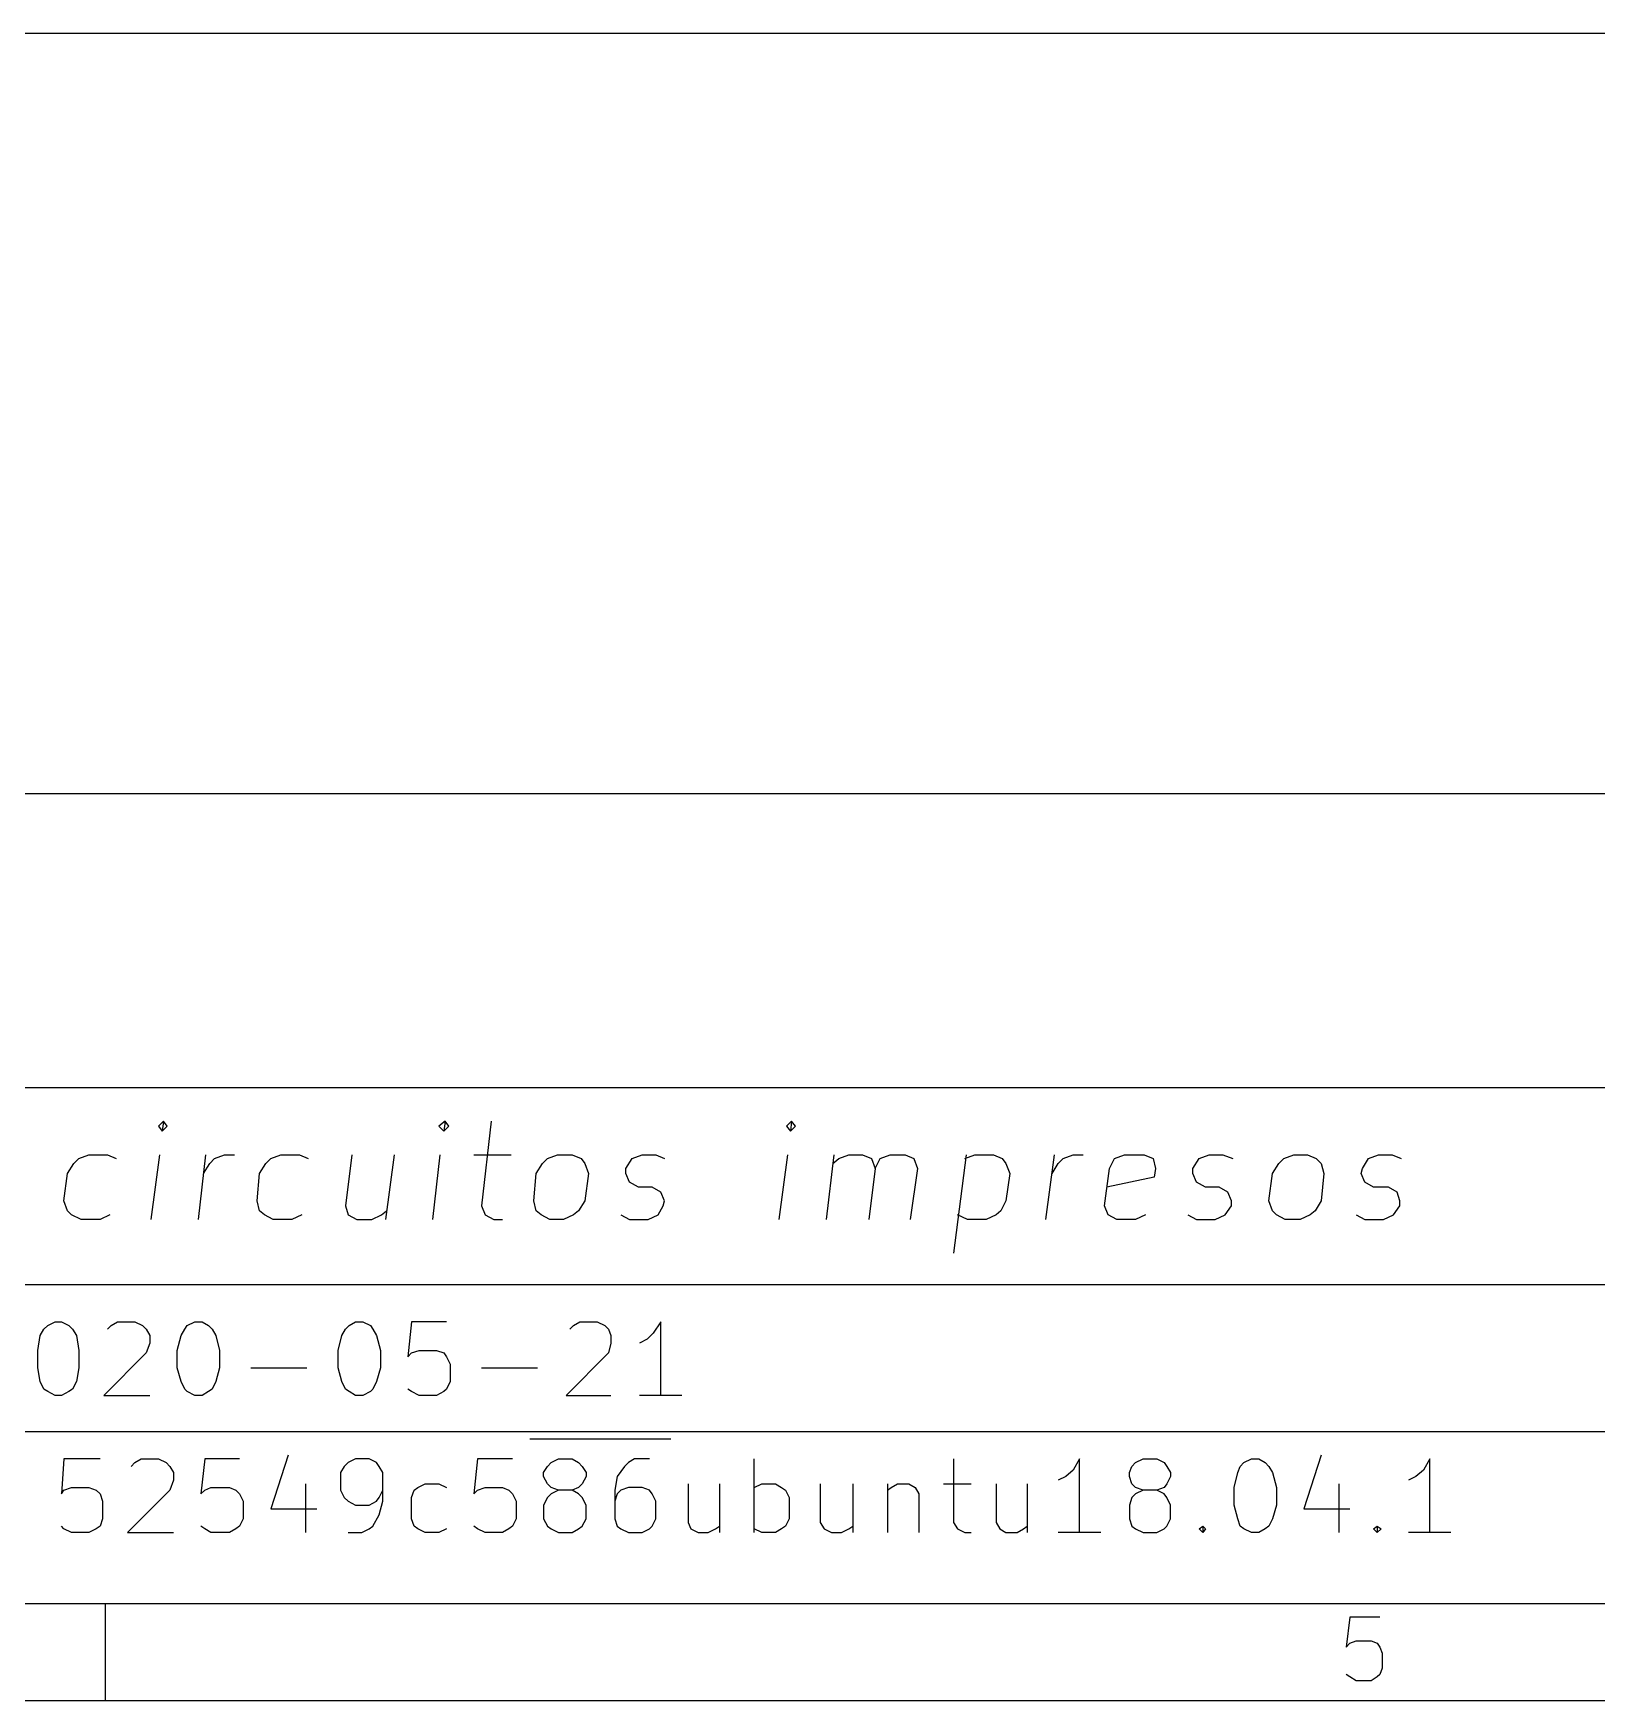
# Model space of a CAD drawing. Extents: x 0.4 to 11.3, y -7.9 to -0.4.
# Drawn here: x 8.21 to 9.465, y -7.874 to -6.536 of the extents above; entities that cross this region are included whole.
import ezdxf

# ---------------------------------------------------------------- set-up
doc = ezdxf.new("R2010")
doc.units = 0
doc.header["$MEASUREMENT"] = 0
doc.layers.add('RED2', color=1, linetype='CONTINUOUS')

msp = doc.modelspace()

# ---------------------------------------------------------------- linework, layer by layer
at = {"layer": 'RED2', "linetype": 'CONTINUOUS'}
for p, q in [((11.221, -6.536), (6.969, -6.536)), ((6.969, -7.146), (11.221, -7.146)), ((6.969, -7.382), (11.221, -7.382)), ((8.315, -7.409), (8.311, -7.413)), ((8.315, -7.409), (8.314, -7.417)), ((8.318, -7.413), (8.315, -7.409)), ((8.541, -7.409), (8.536, -7.413)), ((8.541, -7.409), (8.54, -7.417)), ((8.544, -7.413), (8.541, -7.409)), ((8.578, -7.409), (8.57, -7.477)), ((8.819, -7.409), (8.815, -7.413)), ((8.819, -7.409), (8.818, -7.417)), ((8.822, -7.413), (8.819, -7.409)), ((8.311, -7.413), (8.314, -7.417)), ((8.314, -7.417), (8.318, -7.413)), ((8.536, -7.413), (8.54, -7.417)), ((8.54, -7.417), (8.544, -7.413)), ((8.815, -7.413), (8.818, -7.417)), ((8.818, -7.417), (8.822, -7.413)), ((8.243, -7.443), (8.247, -7.439)), ((8.247, -7.439), (8.255, -7.436)), ((8.255, -7.436), (8.27, -7.436)), ((8.27, -7.436), (8.277, -7.439)), ((8.305, -7.488), (8.312, -7.436)), ((8.343, -7.488), (8.349, -7.436)), ((8.352, -7.443), (8.356, -7.439)), ((8.356, -7.439), (8.364, -7.436)), ((8.364, -7.436), (8.372, -7.436)), ((8.397, -7.443), (8.401, -7.439)), ((8.401, -7.439), (8.409, -7.436)), ((8.409, -7.436), (8.424, -7.436)), ((8.424, -7.436), (8.431, -7.439)), ((8.466, -7.436), (8.461, -7.477)), ((8.5, -7.436), (8.493, -7.488)), ((8.531, -7.488), (8.537, -7.436)), ((8.564, -7.436), (8.594, -7.436)), ((8.619, -7.443), (8.623, -7.439)), ((8.623, -7.439), (8.631, -7.436)), ((8.631, -7.436), (8.643, -7.436)), ((8.643, -7.436), (8.65, -7.439)), ((8.65, -7.439), (8.653, -7.443)), ((8.686, -7.447), (8.691, -7.439)), ((8.691, -7.439), (8.699, -7.436)), ((8.699, -7.436), (8.71, -7.436)), ((8.71, -7.436), (8.717, -7.439)), ((8.809, -7.488), (8.816, -7.436)), ((8.847, -7.488), (8.853, -7.436)), ((8.852, -7.443), (8.857, -7.439)), ((8.857, -7.439), (8.865, -7.436)), ((8.865, -7.436), (8.876, -7.436)), ((8.876, -7.436), (8.883, -7.439)), ((8.883, -7.439), (8.886, -7.447)), ((8.886, -7.447), (8.89, -7.439)), ((8.89, -7.439), (8.898, -7.436)), ((8.898, -7.436), (8.91, -7.436)), ((8.91, -7.436), (8.917, -7.439)), ((8.917, -7.439), (8.92, -7.447)), ((8.959, -7.436), (8.949, -7.515)), ((8.958, -7.439), (8.966, -7.436)), ((8.966, -7.436), (8.981, -7.436)), ((8.981, -7.436), (8.988, -7.439)), ((8.988, -7.439), (8.991, -7.443)), ((9.023, -7.488), (9.03, -7.436)), ((9.033, -7.443), (9.037, -7.439)), ((9.037, -7.439), (9.045, -7.436)), ((9.045, -7.436), (9.053, -7.436)), ((9.074, -7.447), (9.078, -7.439)), ((9.078, -7.439), (9.086, -7.436)), ((9.086, -7.436), (9.102, -7.436)), ((9.102, -7.436), (9.109, -7.439)), ((9.109, -7.439), (9.111, -7.447)), ((9.141, -7.447), (9.146, -7.439)), ((9.146, -7.439), (9.154, -7.436)), ((9.154, -7.436), (9.165, -7.436)), ((9.165, -7.436), (9.173, -7.439)), ((9.21, -7.443), (9.214, -7.439)), ((9.214, -7.439), (9.222, -7.436)), ((9.222, -7.436), (9.233, -7.436)), ((9.233, -7.436), (9.24, -7.439)), ((9.24, -7.439), (9.244, -7.443)), ((9.277, -7.447), (9.282, -7.439)), ((9.282, -7.439), (9.29, -7.436)), ((9.29, -7.436), (9.301, -7.436)), ((9.301, -7.436), (9.308, -7.439)), ((8.235, -7.473), (8.238, -7.451)), ((8.238, -7.451), (8.243, -7.443)), ((8.347, -7.451), (8.352, -7.443)), ((8.39, -7.473), (8.392, -7.451)), ((8.392, -7.451), (8.397, -7.443)), ((8.612, -7.473), (8.614, -7.451)), ((8.614, -7.451), (8.619, -7.443)), ((8.653, -7.443), (8.656, -7.451)), ((8.656, -7.451), (8.653, -7.473)), ((8.686, -7.451), (8.686, -7.447)), ((8.689, -7.458), (8.686, -7.451)), ((8.886, -7.447), (8.881, -7.488)), ((8.92, -7.447), (8.914, -7.488)), ((8.991, -7.443), (8.994, -7.451)), ((8.994, -7.451), (8.991, -7.473)), ((9.028, -7.451), (9.033, -7.443)), ((9.07, -7.477), (9.074, -7.447)), ((9.111, -7.447), (9.11, -7.454)), ((9.141, -7.451), (9.141, -7.447)), ((9.144, -7.458), (9.141, -7.451)), ((9.202, -7.473), (9.205, -7.451)), ((9.205, -7.451), (9.21, -7.443)), ((9.244, -7.443), (9.246, -7.451)), ((9.246, -7.451), (9.244, -7.473)), ((9.276, -7.451), (9.277, -7.447)), ((9.279, -7.458), (9.276, -7.451)), ((8.696, -7.462), (8.689, -7.458)), ((8.707, -7.462), (8.696, -7.462)), ((8.714, -7.466), (8.707, -7.462)), ((8.717, -7.473), (8.714, -7.466)), ((9.11, -7.454), (9.072, -7.462)), ((9.151, -7.462), (9.144, -7.458)), ((9.162, -7.462), (9.151, -7.462)), ((9.169, -7.466), (9.162, -7.462)), ((9.172, -7.473), (9.169, -7.466)), ((9.286, -7.462), (9.279, -7.458)), ((9.298, -7.462), (9.286, -7.462)), ((9.305, -7.466), (9.298, -7.462)), ((9.307, -7.473), (9.305, -7.466)), ((8.238, -7.481), (8.235, -7.473)), ((8.392, -7.481), (8.39, -7.473)), ((8.461, -7.477), (8.463, -7.484)), ((8.57, -7.477), (8.573, -7.484)), ((8.614, -7.481), (8.612, -7.473)), ((8.653, -7.473), (8.648, -7.481)), ((8.712, -7.484), (8.716, -7.477)), ((8.716, -7.477), (8.717, -7.473)), ((8.991, -7.473), (8.987, -7.481)), ((9.073, -7.484), (9.07, -7.477)), ((9.167, -7.484), (9.172, -7.477)), ((9.172, -7.477), (9.172, -7.473)), ((9.205, -7.481), (9.202, -7.473)), ((9.244, -7.473), (9.239, -7.481)), ((9.302, -7.484), (9.307, -7.477)), ((9.307, -7.477), (9.307, -7.473)), ((8.241, -7.484), (8.238, -7.481)), ((8.249, -7.488), (8.241, -7.484)), ((8.264, -7.488), (8.249, -7.488)), ((8.272, -7.484), (8.264, -7.488)), ((8.396, -7.484), (8.392, -7.481)), ((8.403, -7.488), (8.396, -7.484)), ((8.418, -7.488), (8.403, -7.488)), ((8.426, -7.484), (8.418, -7.488)), ((8.463, -7.484), (8.47, -7.488)), ((8.47, -7.488), (8.482, -7.488)), ((8.482, -7.488), (8.49, -7.484)), ((8.49, -7.484), (8.494, -7.481)), ((8.573, -7.484), (8.58, -7.488)), ((8.58, -7.488), (8.587, -7.488)), ((8.618, -7.484), (8.614, -7.481)), ((8.625, -7.488), (8.618, -7.484)), ((8.636, -7.488), (8.625, -7.488)), ((8.644, -7.484), (8.636, -7.488)), ((8.648, -7.481), (8.644, -7.484)), ((8.682, -7.484), (8.689, -7.488)), ((8.689, -7.488), (8.704, -7.488)), ((8.704, -7.488), (8.712, -7.484)), ((8.96, -7.488), (8.952, -7.484)), ((8.975, -7.488), (8.96, -7.488)), ((8.983, -7.484), (8.975, -7.488)), ((8.987, -7.481), (8.983, -7.484)), ((9.08, -7.488), (9.073, -7.484)), ((9.095, -7.488), (9.08, -7.488)), ((9.103, -7.484), (9.095, -7.488)), ((9.137, -7.484), (9.144, -7.488)), ((9.144, -7.488), (9.159, -7.488)), ((9.159, -7.488), (9.167, -7.484)), ((9.208, -7.484), (9.205, -7.481)), ((9.215, -7.488), (9.208, -7.484)), ((9.227, -7.488), (9.215, -7.488)), ((9.235, -7.484), (9.227, -7.488)), ((9.239, -7.481), (9.235, -7.484)), ((9.272, -7.484), (9.279, -7.488)), ((9.279, -7.488), (9.294, -7.488)), ((9.294, -7.488), (9.302, -7.484)), ((6.969, -7.54), (11.221, -7.54)), ((8.219, -7.576), (8.222, -7.573)), ((8.222, -7.573), (8.228, -7.57)), ((8.228, -7.57), (8.233, -7.57)), ((8.233, -7.57), (8.239, -7.573)), ((8.239, -7.573), (8.242, -7.576)), ((8.27, -7.576), (8.273, -7.573)), ((8.273, -7.573), (8.278, -7.57)), ((8.278, -7.57), (8.292, -7.57)), ((8.292, -7.57), (8.298, -7.573)), ((8.298, -7.573), (8.301, -7.576)), ((8.332, -7.576), (8.334, -7.573)), ((8.334, -7.573), (8.34, -7.57)), ((8.34, -7.57), (8.346, -7.57)), ((8.346, -7.57), (8.351, -7.573)), ((8.351, -7.573), (8.354, -7.576)), ((8.461, -7.576), (8.464, -7.573)), ((8.464, -7.573), (8.469, -7.57)), ((8.469, -7.57), (8.475, -7.57)), ((8.475, -7.57), (8.481, -7.573)), ((8.481, -7.573), (8.483, -7.576)), ((8.514, -7.57), (8.511, -7.598)), ((8.542, -7.57), (8.514, -7.57)), ((8.641, -7.576), (8.644, -7.573)), ((8.644, -7.573), (8.649, -7.57)), ((8.649, -7.57), (8.663, -7.57)), ((8.663, -7.57), (8.669, -7.573)), ((8.669, -7.573), (8.672, -7.576)), ((8.714, -7.57), (8.708, -7.579)), ((8.714, -7.629), (8.714, -7.57)), ((8.214, -7.593), (8.216, -7.581)), ((8.216, -7.581), (8.219, -7.576)), ((8.242, -7.576), (8.245, -7.581)), ((8.245, -7.581), (8.247, -7.593)), ((8.301, -7.576), (8.304, -7.581)), ((8.304, -7.581), (8.304, -7.587)), ((8.326, -7.593), (8.329, -7.581)), ((8.329, -7.581), (8.332, -7.576)), ((8.354, -7.576), (8.357, -7.581)), ((8.357, -7.581), (8.36, -7.593)), ((8.455, -7.593), (8.458, -7.581)), ((8.458, -7.581), (8.461, -7.576)), ((8.483, -7.576), (8.486, -7.581)), ((8.486, -7.581), (8.489, -7.593)), ((8.672, -7.576), (8.674, -7.581)), ((8.674, -7.581), (8.674, -7.587)), ((8.703, -7.584), (8.697, -7.587)), ((8.708, -7.579), (8.703, -7.584)), ((8.214, -7.607), (8.214, -7.593)), ((8.247, -7.593), (8.247, -7.607)), ((8.301, -7.595), (8.267, -7.629)), ((8.304, -7.587), (8.301, -7.595)), ((8.326, -7.607), (8.326, -7.593)), ((8.36, -7.593), (8.36, -7.607)), ((8.455, -7.607), (8.455, -7.593)), ((8.489, -7.593), (8.489, -7.607)), ((8.511, -7.598), (8.514, -7.595)), ((8.514, -7.595), (8.52, -7.593)), ((8.52, -7.593), (8.534, -7.593)), ((8.534, -7.593), (8.54, -7.595)), ((8.54, -7.595), (8.542, -7.598)), ((8.542, -7.598), (8.545, -7.604)), ((8.672, -7.595), (8.638, -7.629)), ((8.674, -7.587), (8.672, -7.595)), ((8.216, -7.618), (8.214, -7.607)), ((8.247, -7.607), (8.245, -7.618)), ((8.329, -7.618), (8.326, -7.607)), ((8.36, -7.607), (8.357, -7.618)), ((8.385, -7.607), (8.43, -7.607)), ((8.458, -7.618), (8.455, -7.607)), ((8.489, -7.607), (8.486, -7.618)), ((8.545, -7.604), (8.545, -7.618)), ((8.57, -7.607), (8.615, -7.607)), ((8.219, -7.624), (8.216, -7.618)), ((8.222, -7.626), (8.219, -7.624)), ((8.228, -7.629), (8.222, -7.626)), ((8.239, -7.626), (8.233, -7.629)), ((8.242, -7.624), (8.239, -7.626)), ((8.245, -7.618), (8.242, -7.624)), ((8.332, -7.624), (8.329, -7.618)), ((8.334, -7.626), (8.332, -7.624)), ((8.34, -7.629), (8.334, -7.626)), ((8.351, -7.626), (8.346, -7.629)), ((8.354, -7.624), (8.351, -7.626)), ((8.357, -7.618), (8.354, -7.624)), ((8.461, -7.624), (8.458, -7.618)), ((8.464, -7.626), (8.461, -7.624)), ((8.469, -7.629), (8.464, -7.626)), ((8.481, -7.626), (8.475, -7.629)), ((8.483, -7.624), (8.481, -7.626)), ((8.486, -7.618), (8.483, -7.624)), ((8.514, -7.626), (8.511, -7.624)), ((8.52, -7.629), (8.514, -7.626)), ((8.54, -7.626), (8.534, -7.629)), ((8.542, -7.624), (8.54, -7.626)), ((8.545, -7.618), (8.542, -7.624)), ((8.233, -7.629), (8.228, -7.629)), ((8.267, -7.629), (8.304, -7.629)), ((8.346, -7.629), (8.34, -7.629)), ((8.475, -7.629), (8.469, -7.629)), ((8.534, -7.629), (8.52, -7.629)), ((8.638, -7.629), (8.674, -7.629)), ((8.731, -7.629), (8.697, -7.629)), ((6.969, -7.658), (11.221, -7.658)), ((8.609, -7.664), (8.665, -7.664)), ((8.665, -7.664), (8.722, -7.664)), ((8.235, -7.68), (8.233, -7.708)), ((8.264, -7.68), (8.235, -7.68)), ((8.292, -7.683), (8.297, -7.68)), ((8.297, -7.68), (8.311, -7.68)), ((8.311, -7.68), (8.317, -7.683)), ((8.348, -7.68), (8.345, -7.708)), ((8.376, -7.68), (8.348, -7.68)), ((8.415, -7.677), (8.401, -7.72)), ((8.469, -7.68), (8.463, -7.683)), ((8.48, -7.68), (8.469, -7.68)), ((8.486, -7.683), (8.48, -7.68)), ((8.567, -7.68), (8.564, -7.708)), ((8.595, -7.68), (8.567, -7.68)), ((8.626, -7.683), (8.632, -7.68)), ((8.632, -7.68), (8.643, -7.68)), ((8.643, -7.68), (8.648, -7.683)), ((8.693, -7.68), (8.688, -7.683)), ((8.705, -7.68), (8.693, -7.68)), ((8.789, -7.739), (8.789, -7.68)), ((8.949, -7.68), (8.949, -7.731)), ((9.05, -7.68), (9.045, -7.689)), ((9.05, -7.739), (9.05, -7.68)), ((9.095, -7.683), (9.101, -7.68)), ((9.101, -7.68), (9.112, -7.68)), ((9.112, -7.68), (9.118, -7.683)), ((9.182, -7.683), (9.188, -7.68)), ((9.188, -7.68), (9.194, -7.68)), ((9.194, -7.68), (9.199, -7.683)), ((9.244, -7.677), (9.23, -7.72)), ((9.331, -7.68), (9.326, -7.689)), ((9.331, -7.739), (9.331, -7.68)), ((8.289, -7.686), (8.292, -7.683)), ((8.317, -7.683), (8.32, -7.686)), ((8.32, -7.686), (8.323, -7.691)), ((8.323, -7.691), (8.323, -7.697)), ((8.46, -7.686), (8.457, -7.691)), ((8.457, -7.691), (8.457, -7.705)), ((8.463, -7.683), (8.46, -7.686)), ((8.488, -7.686), (8.486, -7.683)), ((8.491, -7.691), (8.488, -7.686)), ((8.491, -7.714), (8.491, -7.691)), ((8.62, -7.691), (8.623, -7.686)), ((8.62, -7.694), (8.62, -7.691)), ((8.623, -7.686), (8.626, -7.683)), ((8.648, -7.683), (8.651, -7.686)), ((8.651, -7.686), (8.654, -7.691)), ((8.654, -7.691), (8.654, -7.694)), ((8.685, -7.686), (8.679, -7.694)), ((8.688, -7.683), (8.685, -7.686)), ((9.045, -7.689), (9.039, -7.694)), ((9.09, -7.691), (9.092, -7.686)), ((9.09, -7.694), (9.09, -7.691)), ((9.092, -7.686), (9.095, -7.683)), ((9.118, -7.683), (9.12, -7.686)), ((9.12, -7.686), (9.123, -7.691)), ((9.123, -7.691), (9.123, -7.694)), ((9.174, -7.703), (9.177, -7.691)), ((9.177, -7.691), (9.179, -7.686)), ((9.179, -7.686), (9.182, -7.683)), ((9.199, -7.683), (9.202, -7.686)), ((9.202, -7.686), (9.205, -7.691)), ((9.205, -7.691), (9.208, -7.703)), ((9.326, -7.689), (9.32, -7.694)), ((8.233, -7.708), (8.235, -7.705)), ((8.235, -7.705), (8.241, -7.703)), ((8.241, -7.703), (8.255, -7.703)), ((8.255, -7.703), (8.261, -7.705)), ((8.261, -7.705), (8.264, -7.708)), ((8.32, -7.705), (8.286, -7.739)), ((8.323, -7.697), (8.32, -7.705)), ((8.345, -7.708), (8.348, -7.705)), ((8.348, -7.705), (8.353, -7.703)), ((8.353, -7.703), (8.368, -7.703)), ((8.368, -7.703), (8.373, -7.705)), ((8.373, -7.705), (8.376, -7.708)), ((8.429, -7.7), (8.429, -7.739)), ((8.457, -7.705), (8.46, -7.711)), ((8.488, -7.711), (8.491, -7.705)), ((8.514, -7.711), (8.516, -7.705)), ((8.516, -7.705), (8.519, -7.703)), ((8.519, -7.703), (8.525, -7.7)), ((8.525, -7.7), (8.536, -7.7)), ((8.536, -7.7), (8.542, -7.703)), ((8.564, -7.708), (8.567, -7.705)), ((8.567, -7.705), (8.573, -7.703)), ((8.573, -7.703), (8.587, -7.703)), ((8.587, -7.703), (8.592, -7.705)), ((8.592, -7.705), (8.595, -7.708)), ((8.623, -7.7), (8.62, -7.694)), ((8.626, -7.703), (8.623, -7.7)), ((8.632, -7.705), (8.626, -7.703)), ((8.632, -7.705), (8.626, -7.708)), ((8.643, -7.705), (8.632, -7.705)), ((8.648, -7.703), (8.643, -7.705)), ((8.648, -7.708), (8.643, -7.705)), ((8.651, -7.7), (8.648, -7.703)), ((8.654, -7.694), (8.651, -7.7)), ((8.679, -7.694), (8.677, -7.705)), ((8.677, -7.705), (8.677, -7.728)), ((8.682, -7.705), (8.679, -7.708)), ((8.688, -7.703), (8.682, -7.705)), ((8.699, -7.703), (8.688, -7.703)), ((8.705, -7.705), (8.699, -7.703)), ((8.707, -7.708), (8.705, -7.705)), ((8.736, -7.7), (8.736, -7.731)), ((8.761, -7.7), (8.761, -7.739)), ((8.789, -7.703), (8.795, -7.7)), ((8.795, -7.7), (8.806, -7.7)), ((8.806, -7.7), (8.811, -7.703)), ((8.811, -7.703), (8.814, -7.705)), ((8.814, -7.705), (8.817, -7.711)), ((8.842, -7.7), (8.842, -7.731)), ((8.868, -7.7), (8.868, -7.739)), ((8.896, -7.7), (8.896, -7.739)), ((8.896, -7.705), (8.899, -7.703)), ((8.899, -7.703), (8.904, -7.7)), ((8.904, -7.7), (8.913, -7.7)), ((8.913, -7.7), (8.918, -7.703)), ((8.918, -7.703), (8.921, -7.708)), ((8.941, -7.7), (8.963, -7.7)), ((8.983, -7.7), (8.983, -7.731)), ((9.008, -7.7), (9.008, -7.739)), ((9.039, -7.694), (9.033, -7.697)), ((9.092, -7.7), (9.09, -7.694)), ((9.095, -7.703), (9.092, -7.7)), ((9.101, -7.705), (9.095, -7.703)), ((9.101, -7.705), (9.095, -7.708)), ((9.112, -7.705), (9.101, -7.705)), ((9.118, -7.703), (9.112, -7.705)), ((9.118, -7.708), (9.112, -7.705)), ((9.12, -7.7), (9.118, -7.703)), ((9.123, -7.694), (9.12, -7.7)), ((9.174, -7.717), (9.174, -7.703)), ((9.208, -7.703), (9.208, -7.717)), ((9.258, -7.7), (9.258, -7.739)), ((9.32, -7.694), (9.314, -7.697)), ((8.264, -7.708), (8.266, -7.714)), ((8.266, -7.714), (8.266, -7.728)), ((8.376, -7.708), (8.379, -7.714)), ((8.379, -7.714), (8.379, -7.728)), ((8.401, -7.72), (8.438, -7.72)), ((8.46, -7.711), (8.463, -7.714)), ((8.463, -7.714), (8.469, -7.717)), ((8.469, -7.717), (8.48, -7.717)), ((8.48, -7.717), (8.486, -7.714)), ((8.486, -7.714), (8.488, -7.711)), ((8.488, -7.725), (8.491, -7.714)), ((8.514, -7.728), (8.514, -7.711)), ((8.595, -7.708), (8.598, -7.714)), ((8.598, -7.714), (8.598, -7.728)), ((8.623, -7.711), (8.62, -7.717)), ((8.62, -7.717), (8.62, -7.728)), ((8.626, -7.708), (8.623, -7.711)), ((8.651, -7.711), (8.648, -7.708)), ((8.654, -7.717), (8.651, -7.711)), ((8.654, -7.728), (8.654, -7.717)), ((8.679, -7.708), (8.677, -7.714)), ((8.71, -7.714), (8.707, -7.708)), ((8.71, -7.728), (8.71, -7.714)), ((8.817, -7.711), (8.817, -7.728)), ((8.921, -7.708), (8.921, -7.739)), ((9.092, -7.711), (9.09, -7.717)), ((9.09, -7.717), (9.09, -7.728)), ((9.095, -7.708), (9.092, -7.711)), ((9.12, -7.711), (9.118, -7.708)), ((9.123, -7.717), (9.12, -7.711)), ((9.123, -7.728), (9.123, -7.717)), ((9.177, -7.728), (9.174, -7.717)), ((9.208, -7.717), (9.205, -7.728)), ((9.23, -7.72), (9.267, -7.72)), ((8.266, -7.728), (8.264, -7.734)), ((8.379, -7.728), (8.376, -7.734)), ((8.483, -7.734), (8.488, -7.725)), ((8.516, -7.734), (8.514, -7.728)), ((8.598, -7.728), (8.595, -7.734)), ((8.62, -7.728), (8.623, -7.734)), ((8.651, -7.734), (8.654, -7.728)), ((8.677, -7.728), (8.679, -7.734)), ((8.707, -7.734), (8.71, -7.728)), ((8.736, -7.731), (8.738, -7.736)), ((8.817, -7.728), (8.814, -7.734)), ((8.842, -7.731), (8.845, -7.736)), ((8.949, -7.731), (8.952, -7.736)), ((8.983, -7.731), (8.986, -7.736)), ((9.09, -7.728), (9.092, -7.734)), ((9.12, -7.734), (9.123, -7.728)), ((9.179, -7.734), (9.177, -7.728)), ((9.205, -7.728), (9.202, -7.734)), ((8.235, -7.736), (8.233, -7.734)), ((8.241, -7.739), (8.235, -7.736)), ((8.255, -7.739), (8.241, -7.739)), ((8.261, -7.736), (8.255, -7.739)), ((8.264, -7.734), (8.261, -7.736)), ((8.286, -7.739), (8.323, -7.739)), ((8.348, -7.736), (8.345, -7.734)), ((8.353, -7.739), (8.348, -7.736)), ((8.368, -7.739), (8.353, -7.739)), ((8.373, -7.736), (8.368, -7.739)), ((8.376, -7.734), (8.373, -7.736)), ((8.463, -7.739), (8.474, -7.739)), ((8.474, -7.739), (8.48, -7.736)), ((8.48, -7.736), (8.483, -7.734)), ((8.519, -7.736), (8.516, -7.734)), ((8.525, -7.739), (8.519, -7.736)), ((8.536, -7.739), (8.525, -7.739)), ((8.542, -7.736), (8.536, -7.739)), ((8.567, -7.736), (8.564, -7.734)), ((8.573, -7.739), (8.567, -7.736)), ((8.587, -7.739), (8.573, -7.739)), ((8.592, -7.736), (8.587, -7.739)), ((8.595, -7.734), (8.592, -7.736)), ((8.623, -7.734), (8.626, -7.736)), ((8.626, -7.736), (8.632, -7.739)), ((8.632, -7.739), (8.643, -7.739)), ((8.643, -7.739), (8.648, -7.736)), ((8.648, -7.736), (8.651, -7.734)), ((8.679, -7.734), (8.682, -7.736)), ((8.682, -7.736), (8.688, -7.739)), ((8.688, -7.739), (8.699, -7.739)), ((8.699, -7.739), (8.705, -7.736)), ((8.705, -7.736), (8.707, -7.734)), ((8.738, -7.736), (8.744, -7.739)), ((8.744, -7.739), (8.752, -7.739)), ((8.752, -7.739), (8.758, -7.736)), ((8.758, -7.736), (8.761, -7.734)), ((8.795, -7.739), (8.789, -7.736)), ((8.806, -7.739), (8.795, -7.739)), ((8.811, -7.736), (8.806, -7.739)), ((8.814, -7.734), (8.811, -7.736)), ((8.845, -7.736), (8.851, -7.739)), ((8.851, -7.739), (8.859, -7.739)), ((8.859, -7.739), (8.865, -7.736)), ((8.865, -7.736), (8.868, -7.734)), ((8.952, -7.736), (8.958, -7.739)), ((8.958, -7.739), (8.963, -7.739)), ((8.986, -7.736), (8.991, -7.739)), ((8.991, -7.739), (9, -7.739)), ((9, -7.739), (9.005, -7.736)), ((9.005, -7.736), (9.008, -7.734)), ((9.067, -7.739), (9.033, -7.739)), ((9.092, -7.734), (9.095, -7.736)), ((9.095, -7.736), (9.101, -7.739)), ((9.101, -7.739), (9.112, -7.739)), ((9.112, -7.739), (9.118, -7.736)), ((9.118, -7.736), (9.12, -7.734)), ((9.146, -7.736), (9.149, -7.734)), ((9.149, -7.739), (9.146, -7.736)), ((9.149, -7.734), (9.151, -7.736)), ((9.149, -7.734), (9.149, -7.739)), ((9.151, -7.736), (9.149, -7.739)), ((9.182, -7.736), (9.179, -7.734)), ((9.188, -7.739), (9.182, -7.736)), ((9.194, -7.739), (9.188, -7.739)), ((9.199, -7.736), (9.194, -7.739)), ((9.202, -7.734), (9.199, -7.736)), ((9.286, -7.736), (9.289, -7.734)), ((9.289, -7.739), (9.286, -7.736)), ((9.289, -7.734), (9.292, -7.736)), ((9.289, -7.734), (9.289, -7.739)), ((9.292, -7.736), (9.289, -7.739)), ((9.348, -7.739), (9.314, -7.739)), ((0.472, -7.796), (11.221, -7.796)), ((6.969, -7.796), (11.221, -7.796)), ((8.268, -7.796), (8.268, -7.874)), ((9.267, -7.807), (9.264, -7.831)), ((9.291, -7.807), (9.267, -7.807)), ((9.267, -7.828), (9.272, -7.826)), ((9.272, -7.826), (9.284, -7.826)), ((9.284, -7.826), (9.289, -7.828)), ((9.264, -7.831), (9.267, -7.828)), ((9.289, -7.828), (9.291, -7.831)), ((9.291, -7.831), (9.293, -7.836)), ((9.293, -7.836), (9.293, -7.848)), ((9.267, -7.855), (9.264, -7.853)), ((9.291, -7.853), (9.289, -7.855)), ((9.293, -7.848), (9.291, -7.853)), ((9.272, -7.858), (9.267, -7.855)), ((9.284, -7.858), (9.272, -7.858)), ((9.289, -7.855), (9.284, -7.858)), ((0.394, -7.874), (11.299, -7.874))]:
    msp.add_line(p, q, dxfattribs=at)

doc.saveas('drawing.dxf')
